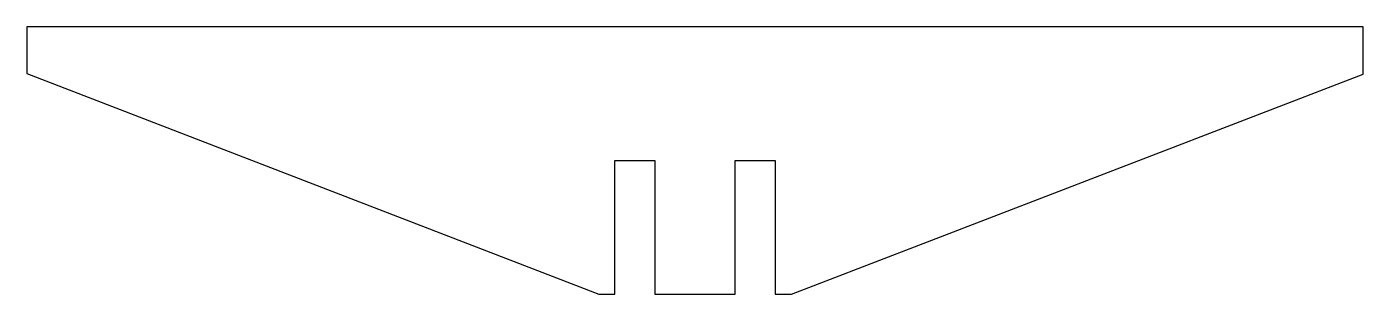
# Model space of a CAD drawing. Header units: millimetres. Extents: x 250 to 350, y -20 to 0.
import ezdxf

# ---------------------------------------------------------------- set-up
doc = ezdxf.new("R2010")
doc.units = ezdxf.units.MM
doc.layers.get('0').update_dxf_attribs({"linetype": 'CONTINUOUS'})

msp = doc.modelspace()

# ---------------------------------------------------------------- linework, layer by layer
msp.add_lwpolyline([(350, 0), (250, 0), (250, -3.49), (292.8, -20), (294, -20), (294, -10), (297, -10), (297, -20), (303, -20), (303, -10), (306, -10), (306, -20), (307.22, -20), (350, -3.55)], close=True)

doc.saveas('drawing.dxf')
